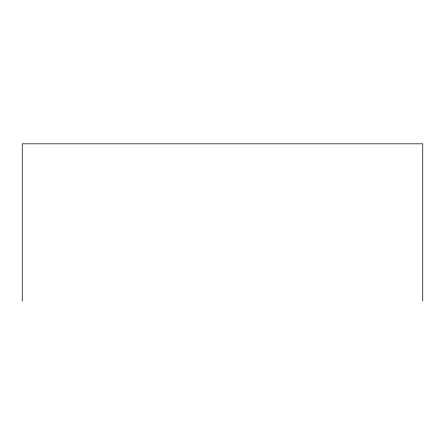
<?xml version="1.0" encoding="UTF-8"?>
<svg xmlns="http://www.w3.org/2000/svg" width="445" height="445" viewBox="0 0 445 445"><rect width="100%" height="100%" fill="white"/><g stroke="black" fill="none" stroke-linecap="round" stroke-linejoin="round"><path stroke-width="0.67" d="M422.75 301.176L422.75 143.824L22.25 143.824L22.25 301.176"/></g></svg>
